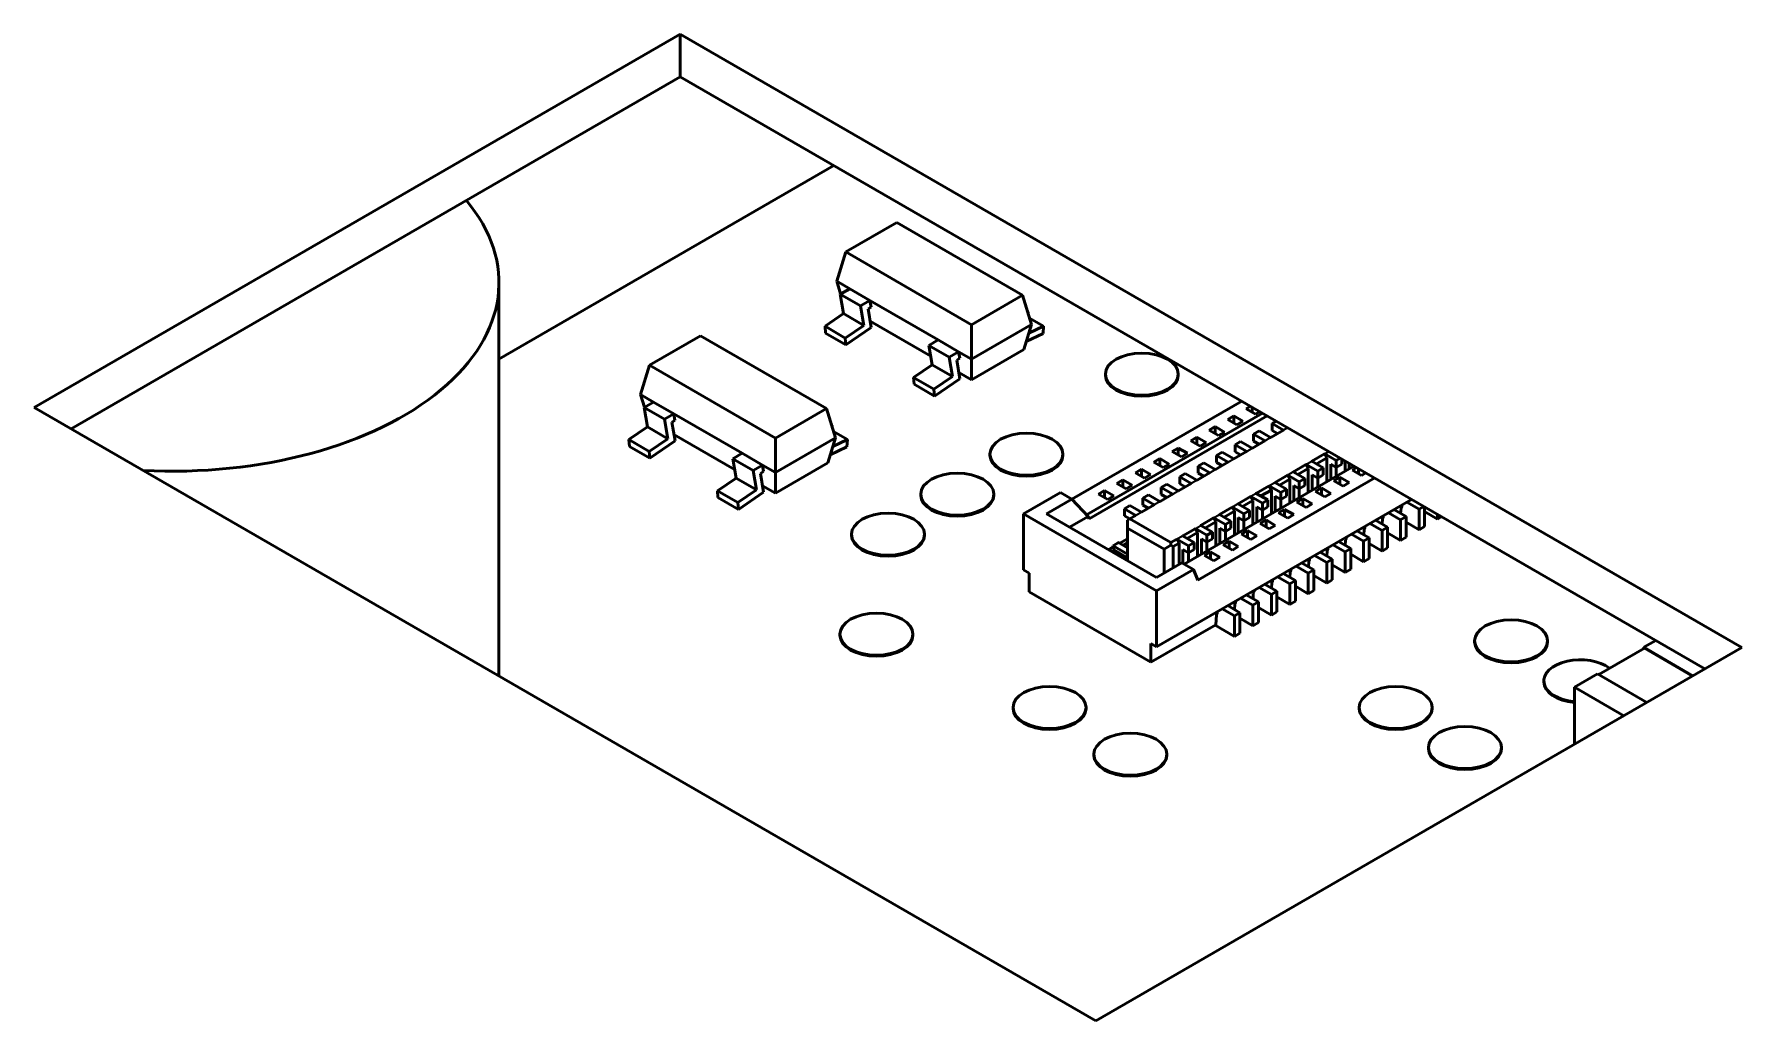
# Model space of a CAD drawing. Header units: millimetres. Extents: x 3324 to 4967, y 672 to 1683.
# Drawn here: x 4208.83 to 4235, y 1532.36 to 1547.46 of the extents above; entities that cross this region are included whole.
import ezdxf

# ---------------------------------------------------------------- set-up
doc = ezdxf.new("R2010")
doc.units = ezdxf.units.MM
doc.header["$LTSCALE"] = 1.8
doc.layers.add('외형선(ISO)', color=7, linetype='Continuous', lineweight=50)
doc.layers.add('좁은 외형선(ISO)', color=7, linetype='Continuous', lineweight=35)

msp = doc.modelspace()

# ---------------------------------------------------------------- linework, layer by layer
at = {"layer": '외형선(ISO)'}
for p, q in [((4208.833, 1541.747), (4218.733, 1547.463)), ((4218.733, 1547.463), (4234.996, 1538.073)), ((4218.733, 1547.463), (4218.733, 1546.809)), ((4218.733, 1546.809), (4209.399, 1541.42)), ((4234.431, 1537.746), (4218.733, 1546.809)), ((4215.955, 1542.487), (4221.087, 1545.45)), ((4222.049, 1544.58), (4221.267, 1544.128)), ((4222.049, 1544.58), (4223.977, 1543.467)), ((4221.267, 1544.128), (4221.13, 1543.679)), ((4221.267, 1544.128), (4223.195, 1543.015)), ((4215.955, 1543.659), (4215.955, 1537.636)), ((4221.13, 1543.679), (4221.328, 1543.565)), ((4221.13, 1543.679), (4221.189, 1543.485)), ((4221.184, 1543.482), (4221.328, 1543.565)), ((4221.184, 1543.482), (4221.495, 1543.302)), ((4221.234, 1543.184), (4221.184, 1543.482)), ((4221.328, 1543.565), (4221.639, 1543.385)), ((4221.495, 1543.302), (4221.639, 1543.385)), ((4221.639, 1543.385), (4221.656, 1543.285)), ((4221.639, 1543.385), (4222.686, 1542.781)), ((4223.977, 1543.467), (4223.195, 1543.015)), ((4223.977, 1543.467), (4224.114, 1543.018)), ((4220.95, 1542.991), (4221.234, 1543.184)), ((4221.234, 1543.184), (4221.545, 1543.004)), ((4221.545, 1543.004), (4221.495, 1543.302)), ((4221.656, 1543.285), (4221.609, 1543.258)), ((4221.609, 1543.258), (4221.658, 1542.97)), ((4224.053, 1543.219), (4224.063, 1543.213)), ((4224.063, 1543.213), (4224.056, 1543.209)), ((4224.06, 1543.193), (4224.063, 1543.213)), ((4224.298, 1542.993), (4224.084, 1543.117)), ((4219.044, 1542.845), (4218.262, 1542.393)), ((4219.044, 1542.845), (4220.972, 1541.732)), ((4220.95, 1542.991), (4221.261, 1542.811)), ((4220.958, 1542.886), (4220.95, 1542.991)), ((4220.958, 1542.886), (4221.269, 1542.706)), ((4221.261, 1542.811), (4221.545, 1543.004)), ((4221.658, 1542.97), (4221.269, 1542.706)), ((4221.641, 1543.068), (4222.57, 1542.532)), ((4224.114, 1543.018), (4223.195, 1542.487)), ((4223.195, 1542.487), (4223.195, 1543.015)), ((4224.114, 1543.018), (4223.997, 1542.634)), ((4224.034, 1542.757), (4224.29, 1542.878)), ((4224.298, 1542.993), (4224.074, 1542.886)), ((4224.29, 1542.878), (4224.298, 1542.993)), ((4221.269, 1542.706), (4221.261, 1542.811)), ((4222.542, 1542.698), (4222.686, 1542.781)), ((4222.853, 1542.519), (4222.542, 1542.698)), ((4222.592, 1542.4), (4222.542, 1542.698)), ((4222.686, 1542.781), (4222.997, 1542.601)), ((4222.853, 1542.519), (4222.997, 1542.601)), ((4222.997, 1542.601), (4223.014, 1542.501)), ((4222.997, 1542.601), (4223.195, 1542.487)), ((4223.997, 1542.634), (4223.195, 1542.171)), ((4218.262, 1542.393), (4218.125, 1541.944)), ((4218.262, 1542.393), (4220.19, 1541.28)), ((4222.307, 1542.207), (4222.592, 1542.4)), ((4222.903, 1542.22), (4222.592, 1542.4)), ((4222.903, 1542.22), (4222.853, 1542.519)), ((4223.014, 1542.501), (4222.967, 1542.474)), ((4222.967, 1542.474), (4223.015, 1542.186)), ((4223.195, 1542.171), (4223.195, 1542.487)), ((4222.618, 1542.027), (4222.307, 1542.207)), ((4222.316, 1542.102), (4222.307, 1542.207)), ((4222.627, 1541.922), (4222.316, 1542.102)), ((4222.618, 1542.027), (4222.903, 1542.22)), ((4223.015, 1542.186), (4222.627, 1541.922)), ((4222.999, 1542.284), (4223.195, 1542.171)), ((4225.245, 1542.243), (4225.245, 1542.257)), ((4226.363, 1542.243), (4226.363, 1542.257)), ((4218.125, 1541.944), (4218.323, 1541.83)), ((4218.125, 1541.944), (4218.184, 1541.75)), ((4218.179, 1541.747), (4218.323, 1541.83)), ((4218.323, 1541.83), (4218.634, 1541.65)), ((4222.627, 1541.922), (4222.618, 1542.027)), ((4224.733, 1540.342), (4227.334, 1541.843)), ((4225.097, 1532.357), (4208.833, 1541.747)), ((4218.179, 1541.747), (4218.49, 1541.567)), ((4218.229, 1541.449), (4218.179, 1541.747)), ((4218.49, 1541.567), (4218.634, 1541.65)), ((4218.54, 1541.269), (4218.49, 1541.567)), ((4218.651, 1541.55), (4218.604, 1541.523)), ((4218.604, 1541.523), (4218.652, 1541.235)), ((4218.634, 1541.65), (4218.651, 1541.55)), ((4218.634, 1541.65), (4219.68, 1541.046)), ((4220.972, 1541.732), (4220.19, 1541.28)), ((4220.972, 1541.732), (4221.109, 1541.283)), ((4224.956, 1540.103), (4227.653, 1541.66)), ((4227.723, 1541.619), (4224.995, 1540.044)), ((4227.212, 1541.617), (4227.12, 1541.564)), ((4227.12, 1541.564), (4227.261, 1541.483)), ((4227.353, 1541.536), (4227.212, 1541.617)), ((4227.212, 1541.511), (4227.212, 1541.617)), ((4227.261, 1541.483), (4227.353, 1541.536)), ((4227.469, 1541.766), (4227.403, 1541.728)), ((4227.403, 1541.728), (4227.544, 1541.646)), ((4227.495, 1541.674), (4227.495, 1541.751)), ((4227.544, 1541.646), (4227.61, 1541.684)), ((4227.799, 1541.503), (4227.861, 1541.539)), ((4217.945, 1541.256), (4218.229, 1541.449)), ((4218.229, 1541.449), (4218.54, 1541.269)), ((4218.256, 1541.076), (4218.54, 1541.269)), ((4218.636, 1541.333), (4219.565, 1540.797)), ((4221.109, 1541.283), (4220.19, 1540.752)), ((4220.19, 1540.752), (4220.19, 1541.28)), ((4221.109, 1541.283), (4220.992, 1540.899)), ((4221.047, 1541.484), (4221.058, 1541.478)), ((4221.058, 1541.478), (4221.051, 1541.474)), ((4221.055, 1541.458), (4221.058, 1541.478)), ((4221.293, 1541.258), (4221.079, 1541.381)), ((4226.646, 1541.291), (4226.554, 1541.238)), ((4226.787, 1541.209), (4226.646, 1541.291)), ((4226.646, 1541.185), (4226.646, 1541.291)), ((4226.929, 1541.454), (4226.837, 1541.401)), ((4226.837, 1541.401), (4226.978, 1541.319)), ((4227.07, 1541.372), (4226.929, 1541.454)), ((4226.929, 1541.348), (4226.929, 1541.454)), ((4226.978, 1541.319), (4227.07, 1541.372)), ((4227.516, 1541.34), (4227.601, 1541.389)), ((4227.693, 1541.238), (4227.516, 1541.34)), ((4227.516, 1541.34), (4227.516, 1541.234)), ((4227.777, 1541.287), (4227.601, 1541.389)), ((4227.781, 1541.289), (4227.777, 1541.287)), ((4227.972, 1541.399), (4227.781, 1541.289)), ((4227.975, 1541.401), (4227.799, 1541.503)), ((4227.799, 1541.503), (4227.799, 1541.397)), ((4227.799, 1541.397), (4227.883, 1541.348)), ((4227.975, 1541.401), (4227.972, 1541.399)), ((4217.945, 1541.256), (4218.256, 1541.076)), ((4217.953, 1541.151), (4217.945, 1541.256)), ((4217.953, 1541.151), (4218.264, 1540.971)), ((4218.264, 1540.971), (4218.256, 1541.076)), ((4218.652, 1541.235), (4218.264, 1540.971)), ((4219.537, 1540.963), (4219.68, 1541.046)), ((4219.68, 1541.046), (4219.992, 1540.866)), ((4221.029, 1541.022), (4221.284, 1541.143)), ((4221.293, 1541.258), (4221.069, 1541.151)), ((4221.284, 1541.143), (4221.293, 1541.258)), ((4223.477, 1541.018), (4223.477, 1541.032)), ((4224.595, 1541.018), (4224.595, 1541.032)), ((4226.363, 1541.127), (4226.271, 1541.074)), ((4226.271, 1541.074), (4226.413, 1540.993)), ((4226.505, 1541.046), (4226.363, 1541.127)), ((4226.363, 1541.021), (4226.363, 1541.127)), ((4226.413, 1540.993), (4226.505, 1541.046)), ((4226.554, 1541.238), (4226.696, 1541.156)), ((4226.696, 1541.156), (4226.787, 1541.209)), ((4226.95, 1541.013), (4227.035, 1541.062)), ((4227.127, 1540.911), (4226.95, 1541.013)), ((4226.95, 1541.013), (4226.95, 1540.907)), ((4227.212, 1540.96), (4227.035, 1541.062)), ((4227.406, 1541.072), (4227.215, 1540.962)), ((4227.233, 1541.176), (4227.318, 1541.225)), ((4227.41, 1541.074), (4227.233, 1541.176)), ((4227.233, 1541.176), (4227.233, 1541.07)), ((4227.233, 1541.07), (4227.318, 1541.021)), ((4227.495, 1541.123), (4227.318, 1541.225)), ((4227.41, 1541.074), (4227.406, 1541.072)), ((4227.498, 1541.125), (4227.495, 1541.123)), ((4227.689, 1541.236), (4227.498, 1541.125)), ((4227.516, 1541.234), (4227.601, 1541.185)), ((4227.693, 1541.238), (4227.689, 1541.236)), ((4228.41, 1540.925), (4228.601, 1541.036)), ((4228.605, 1541.038), (4228.601, 1541.036)), ((4228.601, 1541.036), (4228.637, 1540.974)), ((4228.605, 1541.038), (4228.605, 1541.029)), ((4228.781, 1540.936), (4228.605, 1541.038)), ((4219.848, 1540.783), (4219.537, 1540.963)), ((4219.587, 1540.665), (4219.537, 1540.963)), ((4219.848, 1540.783), (4219.992, 1540.866)), ((4219.898, 1540.485), (4219.848, 1540.783)), ((4220.008, 1540.766), (4219.962, 1540.739)), ((4219.962, 1540.739), (4220.01, 1540.451)), ((4219.992, 1540.866), (4220.008, 1540.766)), ((4219.992, 1540.866), (4220.19, 1540.752)), ((4220.992, 1540.899), (4220.19, 1540.436)), ((4220.19, 1540.436), (4220.19, 1540.752)), ((4225.798, 1540.801), (4225.706, 1540.748)), ((4225.706, 1540.748), (4225.847, 1540.666)), ((4225.939, 1540.719), (4225.798, 1540.801)), ((4225.798, 1540.695), (4225.798, 1540.801)), ((4226.08, 1540.964), (4225.988, 1540.911)), ((4225.988, 1540.911), (4226.13, 1540.829)), ((4226.222, 1540.882), (4226.08, 1540.964)), ((4226.08, 1540.858), (4226.08, 1540.964)), ((4226.13, 1540.829), (4226.222, 1540.882)), ((4229.053, 1540.851), (4226.452, 1539.349)), ((4226.84, 1540.746), (4226.65, 1540.635)), ((4226.667, 1540.85), (4226.752, 1540.899)), ((4226.844, 1540.748), (4226.667, 1540.85)), ((4226.667, 1540.85), (4226.667, 1540.744)), ((4226.667, 1540.744), (4226.752, 1540.695)), ((4226.929, 1540.797), (4226.752, 1540.899)), ((4226.844, 1540.748), (4226.84, 1540.746)), ((4226.932, 1540.799), (4226.929, 1540.797)), ((4227.123, 1540.909), (4226.932, 1540.799)), ((4226.95, 1540.907), (4227.035, 1540.858)), ((4227.127, 1540.911), (4227.123, 1540.909)), ((4227.215, 1540.962), (4227.212, 1540.96)), ((4228.127, 1540.762), (4228.124, 1540.76)), ((4228.301, 1540.658), (4228.124, 1540.76)), ((4228.127, 1540.762), (4228.318, 1540.872)), ((4228.127, 1540.762), (4228.127, 1540.758)), ((4228.127, 1540.762), (4228.131, 1540.756)), ((4228.354, 1540.811), (4228.195, 1540.719)), ((4228.322, 1540.874), (4228.318, 1540.872)), ((4228.318, 1540.872), (4228.354, 1540.811)), ((4228.322, 1540.874), (4228.322, 1540.866)), ((4228.499, 1540.772), (4228.322, 1540.874)), ((4228.354, 1540.811), (4228.354, 1540.448)), ((4228.41, 1540.925), (4228.407, 1540.923)), ((4228.584, 1540.821), (4228.407, 1540.923)), ((4228.41, 1540.925), (4228.41, 1540.921)), ((4228.41, 1540.925), (4228.414, 1540.919)), ((4228.637, 1540.974), (4228.477, 1540.882)), ((4228.499, 1540.772), (4228.584, 1540.821)), ((4228.499, 1540.666), (4228.499, 1540.772)), ((4228.584, 1540.715), (4228.584, 1540.821)), ((4228.637, 1540.974), (4228.637, 1540.611)), ((4228.697, 1540.646), (4228.697, 1540.878)), ((4228.697, 1540.878), (4228.781, 1540.829)), ((4228.781, 1540.936), (4228.844, 1540.972)), ((4228.781, 1540.829), (4228.781, 1540.936)), ((4228.781, 1540.829), (4228.866, 1540.878)), ((4228.781, 1540.695), (4228.781, 1540.829)), ((4228.866, 1540.878), (4228.866, 1540.959)), ((4228.919, 1540.928), (4228.919, 1540.774)), ((4228.979, 1540.809), (4228.979, 1540.893)), ((4229.095, 1540.827), (4229.029, 1540.789)), ((4229.029, 1540.789), (4229.17, 1540.707)), ((4229.121, 1540.736), (4229.121, 1540.812)), ((4229.17, 1540.707), (4229.237, 1540.745)), ((4219.302, 1540.472), (4219.587, 1540.665)), ((4219.898, 1540.485), (4219.587, 1540.665)), ((4219.613, 1540.292), (4219.898, 1540.485)), ((4219.993, 1540.549), (4220.19, 1540.436)), ((4225.515, 1540.638), (4225.423, 1540.584)), ((4225.423, 1540.584), (4225.564, 1540.503)), ((4225.656, 1540.556), (4225.515, 1540.638)), ((4225.515, 1540.531), (4225.515, 1540.638)), ((4225.564, 1540.503), (4225.656, 1540.556)), ((4225.847, 1540.666), (4225.939, 1540.719)), ((4226.102, 1540.523), (4226.186, 1540.572)), ((4226.278, 1540.421), (4226.102, 1540.523)), ((4226.102, 1540.523), (4226.102, 1540.417)), ((4226.363, 1540.47), (4226.186, 1540.572)), ((4226.558, 1540.582), (4226.367, 1540.472)), ((4226.384, 1540.687), (4226.469, 1540.736)), ((4226.561, 1540.584), (4226.384, 1540.687)), ((4226.384, 1540.687), (4226.384, 1540.58)), ((4226.384, 1540.58), (4226.469, 1540.531)), ((4226.646, 1540.633), (4226.469, 1540.736)), ((4226.561, 1540.584), (4226.558, 1540.582)), ((4226.65, 1540.635), (4226.646, 1540.633)), ((4229.371, 1540.668), (4226.664, 1539.105)), ((4227.562, 1540.435), (4227.753, 1540.546)), ((4227.788, 1540.484), (4227.629, 1540.393)), ((4227.756, 1540.548), (4227.753, 1540.546)), ((4227.753, 1540.546), (4227.788, 1540.484)), ((4227.756, 1540.548), (4227.756, 1540.54)), ((4227.933, 1540.446), (4227.756, 1540.548)), ((4227.788, 1540.484), (4227.788, 1540.121)), ((4227.845, 1540.599), (4227.841, 1540.597)), ((4228.018, 1540.495), (4227.841, 1540.597)), ((4227.845, 1540.599), (4228.036, 1540.709)), ((4227.845, 1540.599), (4227.845, 1540.595)), ((4227.845, 1540.599), (4227.848, 1540.593)), ((4228.071, 1540.648), (4227.912, 1540.556)), ((4227.933, 1540.446), (4228.018, 1540.495)), ((4228.018, 1540.388), (4228.018, 1540.495)), ((4228.039, 1540.711), (4228.036, 1540.709)), ((4228.036, 1540.709), (4228.071, 1540.648)), ((4228.216, 1540.609), (4228.039, 1540.711)), ((4228.039, 1540.703), (4228.039, 1540.711)), ((4228.071, 1540.648), (4228.071, 1540.284)), ((4228.131, 1540.319), (4228.131, 1540.552)), ((4228.131, 1540.552), (4228.216, 1540.503)), ((4228.216, 1540.609), (4228.301, 1540.658)), ((4228.216, 1540.503), (4228.216, 1540.609)), ((4228.216, 1540.503), (4228.301, 1540.552)), ((4228.216, 1540.368), (4228.216, 1540.503)), ((4228.301, 1540.552), (4228.301, 1540.658)), ((4228.414, 1540.482), (4228.414, 1540.715)), ((4228.414, 1540.715), (4228.499, 1540.666)), ((4228.555, 1540.515), (4228.463, 1540.462)), ((4228.499, 1540.666), (4228.584, 1540.715)), ((4228.499, 1540.531), (4228.499, 1540.666)), ((4228.697, 1540.433), (4228.555, 1540.515)), ((4228.555, 1540.409), (4228.555, 1540.515)), ((4228.838, 1540.678), (4228.746, 1540.625)), ((4228.746, 1540.625), (4228.888, 1540.544)), ((4228.979, 1540.597), (4228.838, 1540.678)), ((4228.838, 1540.572), (4228.838, 1540.678)), ((4228.888, 1540.544), (4228.979, 1540.597)), ((4219.613, 1540.292), (4219.302, 1540.472)), ((4219.31, 1540.367), (4219.302, 1540.472)), ((4219.622, 1540.187), (4219.31, 1540.367)), ((4219.622, 1540.187), (4219.613, 1540.292)), ((4220.01, 1540.451), (4219.622, 1540.187)), ((4222.417, 1540.406), (4222.417, 1540.42)), ((4223.534, 1540.406), (4223.534, 1540.42)), ((4224.557, 1540.444), (4223.991, 1540.117)), ((4224.344, 1540.117), (4224.733, 1540.342)), ((4224.733, 1540.342), (4224.557, 1540.444)), ((4224.733, 1540.342), (4224.981, 1540.076)), ((4225.232, 1540.474), (4225.14, 1540.421)), ((4225.14, 1540.421), (4225.281, 1540.34)), ((4225.373, 1540.393), (4225.232, 1540.474)), ((4225.232, 1540.368), (4225.232, 1540.474)), ((4225.281, 1540.34), (4225.373, 1540.393)), ((4225.536, 1540.197), (4225.621, 1540.246)), ((4225.798, 1540.144), (4225.621, 1540.246)), ((4225.992, 1540.256), (4225.801, 1540.146)), ((4225.819, 1540.36), (4225.904, 1540.409)), ((4225.995, 1540.258), (4225.819, 1540.36)), ((4225.819, 1540.36), (4225.819, 1540.254)), ((4225.819, 1540.254), (4225.904, 1540.205)), ((4226.08, 1540.307), (4225.904, 1540.409)), ((4225.995, 1540.258), (4225.992, 1540.256)), ((4229.937, 1540.341), (4226.027, 1538.084)), ((4226.084, 1540.309), (4226.08, 1540.307)), ((4226.275, 1540.419), (4226.084, 1540.309)), ((4226.102, 1540.417), (4226.186, 1540.368)), ((4226.278, 1540.421), (4226.275, 1540.419)), ((4226.367, 1540.472), (4226.363, 1540.47)), ((4226.996, 1540.109), (4227.187, 1540.219)), ((4227.191, 1540.221), (4227.187, 1540.219)), ((4227.187, 1540.219), (4227.222, 1540.158)), ((4227.367, 1540.119), (4227.191, 1540.221)), ((4227.191, 1540.213), (4227.191, 1540.221)), ((4227.279, 1540.272), (4227.275, 1540.27)), ((4227.452, 1540.168), (4227.275, 1540.27)), ((4227.279, 1540.272), (4227.47, 1540.382)), ((4227.279, 1540.272), (4227.279, 1540.268)), ((4227.279, 1540.272), (4227.282, 1540.266)), ((4227.505, 1540.321), (4227.346, 1540.229)), ((4227.473, 1540.384), (4227.47, 1540.382)), ((4227.47, 1540.382), (4227.505, 1540.321)), ((4227.65, 1540.282), (4227.473, 1540.384)), ((4227.473, 1540.376), (4227.473, 1540.384)), ((4227.505, 1540.321), (4227.505, 1539.958)), ((4227.562, 1540.435), (4227.558, 1540.433)), ((4227.735, 1540.331), (4227.558, 1540.433)), ((4227.562, 1540.435), (4227.562, 1540.431)), ((4227.562, 1540.435), (4227.565, 1540.429)), ((4227.565, 1539.992), (4227.565, 1540.225)), ((4227.565, 1540.225), (4227.65, 1540.176)), ((4227.65, 1540.282), (4227.735, 1540.331)), ((4227.65, 1540.176), (4227.65, 1540.282)), ((4227.65, 1540.176), (4227.735, 1540.225)), ((4227.735, 1540.225), (4227.735, 1540.331)), ((4227.848, 1540.156), (4227.848, 1540.388)), ((4227.848, 1540.388), (4227.933, 1540.34)), ((4227.933, 1540.34), (4227.933, 1540.446)), ((4227.933, 1540.34), (4228.018, 1540.388)), ((4227.933, 1540.205), (4227.933, 1540.34)), ((4228.272, 1540.352), (4228.18, 1540.299)), ((4228.18, 1540.299), (4228.322, 1540.217)), ((4228.414, 1540.27), (4228.272, 1540.352)), ((4228.272, 1540.246), (4228.272, 1540.352)), ((4228.322, 1540.217), (4228.414, 1540.27)), ((4228.463, 1540.462), (4228.605, 1540.38)), ((4228.605, 1540.38), (4228.697, 1540.433)), ((4229.775, 1540.207), (4229.786, 1540.233)), ((4229.786, 1540.233), (4229.786, 1540.254)), ((4229.863, 1540.299), (4230.051, 1540.19)), ((4230.051, 1540.19), (4230.124, 1540.233)), ((4230.136, 1539.925), (4230.136, 1540.226)), ((4223.991, 1540.117), (4226.027, 1538.941)), ((4223.991, 1540.117), (4223.991, 1539.26)), ((4226.027, 1539.145), (4224.344, 1540.117)), ((4224.981, 1540.076), (4224.698, 1539.913)), ((4224.995, 1540.044), (4224.981, 1540.076)), ((4225.713, 1540.095), (4225.536, 1540.197)), ((4225.536, 1540.197), (4225.536, 1540.09)), ((4225.536, 1540.09), (4225.621, 1540.041)), ((4225.621, 1540.041), (4225.585, 1540.021)), ((4225.585, 1539.899), (4225.585, 1540.021)), ((4225.709, 1540.093), (4225.621, 1540.041)), ((4225.621, 1540.041), (4226.25, 1539.678)), ((4225.713, 1540.095), (4225.709, 1540.093)), ((4225.801, 1540.146), (4225.798, 1540.144)), ((4226.713, 1539.946), (4226.904, 1540.056)), ((4226.939, 1539.995), (4226.78, 1539.903)), ((4226.908, 1540.058), (4226.904, 1540.056)), ((4226.904, 1540.056), (4226.939, 1539.995)), ((4226.908, 1540.058), (4226.908, 1540.05)), ((4227.084, 1539.956), (4226.908, 1540.058)), ((4226.939, 1539.995), (4226.939, 1539.631)), ((4226.996, 1540.109), (4226.993, 1540.107)), ((4227.169, 1540.005), (4226.993, 1540.107)), ((4226.996, 1540.109), (4226.996, 1540.105)), ((4226.996, 1540.109), (4227, 1540.103)), ((4227.222, 1540.158), (4227.063, 1540.066)), ((4227.084, 1539.956), (4227.169, 1540.005)), ((4227.084, 1539.85), (4227.084, 1539.956)), ((4227.169, 1539.899), (4227.169, 1540.005)), ((4227.222, 1540.158), (4227.222, 1539.794)), ((4227.282, 1539.829), (4227.282, 1540.062)), ((4227.282, 1540.062), (4227.367, 1540.013)), ((4227.367, 1540.119), (4227.452, 1540.168)), ((4227.367, 1540.013), (4227.367, 1540.119)), ((4227.367, 1540.013), (4227.452, 1540.062)), ((4227.367, 1539.878), (4227.367, 1540.013)), ((4227.452, 1540.062), (4227.452, 1540.168)), ((4227.707, 1540.025), (4227.615, 1539.972)), ((4227.615, 1539.972), (4227.756, 1539.89)), ((4227.65, 1540.041), (4227.65, 1540.176)), ((4227.848, 1539.943), (4227.707, 1540.025)), ((4227.707, 1539.919), (4227.707, 1540.025)), ((4227.99, 1540.188), (4227.898, 1540.135)), ((4227.898, 1540.135), (4228.039, 1540.054)), ((4228.131, 1540.107), (4227.99, 1540.188)), ((4227.99, 1540.082), (4227.99, 1540.188)), ((4228.039, 1540.054), (4228.131, 1540.107)), ((4229.298, 1539.972), (4229.485, 1539.864)), ((4229.57, 1539.913), (4229.383, 1540.021)), ((4229.486, 1539.961), (4229.492, 1540.044)), ((4229.492, 1540.044), (4229.503, 1540.07)), ((4229.503, 1540.07), (4229.503, 1540.09)), ((4229.581, 1540.135), (4229.768, 1540.027)), ((4229.853, 1540.076), (4229.665, 1540.184)), ((4229.768, 1540.027), (4229.853, 1540.076)), ((4229.768, 1539.713), (4229.768, 1540.027)), ((4229.769, 1540.124), (4229.775, 1540.207)), ((4229.853, 1539.762), (4229.853, 1540.076)), ((4229.853, 1539.99), (4230.051, 1539.876)), ((4230.051, 1539.876), (4230.051, 1540.19)), ((4230.136, 1540.154), (4230.334, 1540.039)), ((4230.334, 1540.039), (4230.334, 1540.112)), ((4230.334, 1540.039), (4230.396, 1540.076)), ((4221.356, 1539.793), (4221.356, 1539.807)), ((4222.474, 1539.793), (4222.474, 1539.807)), ((4225.469, 1539.668), (4225.585, 1539.735)), ((4226.144, 1539.576), (4225.585, 1539.899)), ((4225.585, 1539.899), (4225.585, 1539.401)), ((4226.25, 1539.678), (4226.338, 1539.729)), ((4226.342, 1539.731), (4226.338, 1539.729)), ((4226.338, 1539.729), (4226.374, 1539.668)), ((4226.342, 1539.731), (4226.342, 1539.723)), ((4226.519, 1539.629), (4226.342, 1539.731)), ((4226.43, 1539.782), (4226.427, 1539.78)), ((4226.604, 1539.678), (4226.427, 1539.78)), ((4226.43, 1539.782), (4226.621, 1539.892)), ((4226.43, 1539.782), (4226.43, 1539.778)), ((4226.43, 1539.782), (4226.434, 1539.776)), ((4226.657, 1539.831), (4226.498, 1539.739)), ((4226.625, 1539.895), (4226.621, 1539.892)), ((4226.621, 1539.892), (4226.657, 1539.831)), ((4226.625, 1539.895), (4226.625, 1539.886)), ((4226.802, 1539.792), (4226.625, 1539.895)), ((4226.657, 1539.831), (4226.657, 1539.468)), ((4226.713, 1539.946), (4226.71, 1539.943)), ((4226.886, 1539.841), (4226.71, 1539.943)), ((4226.713, 1539.946), (4226.713, 1539.941)), ((4226.713, 1539.946), (4226.717, 1539.939)), ((4226.717, 1539.503), (4226.717, 1539.735)), ((4226.717, 1539.735), (4226.802, 1539.686)), ((4226.802, 1539.792), (4226.886, 1539.841)), ((4226.802, 1539.686), (4226.802, 1539.792)), ((4226.802, 1539.686), (4226.886, 1539.735)), ((4226.886, 1539.735), (4226.886, 1539.841)), ((4227, 1539.666), (4227, 1539.899)), ((4227, 1539.899), (4227.084, 1539.85)), ((4227.141, 1539.699), (4227.049, 1539.645)), ((4227.084, 1539.85), (4227.169, 1539.899)), ((4227.084, 1539.715), (4227.084, 1539.85)), ((4227.282, 1539.617), (4227.141, 1539.699)), ((4227.141, 1539.592), (4227.141, 1539.699)), ((4227.424, 1539.862), (4227.332, 1539.809)), ((4227.332, 1539.809), (4227.473, 1539.727)), ((4227.565, 1539.78), (4227.424, 1539.862)), ((4227.424, 1539.756), (4227.424, 1539.862)), ((4227.473, 1539.727), (4227.565, 1539.78)), ((4227.756, 1539.89), (4227.848, 1539.943)), ((4229.004, 1539.586), (4228.817, 1539.694)), ((4228.921, 1539.634), (4228.926, 1539.717)), ((4228.926, 1539.717), (4228.937, 1539.743)), ((4228.937, 1539.743), (4228.937, 1539.764)), ((4229.015, 1539.809), (4229.202, 1539.701)), ((4229.287, 1539.75), (4229.1, 1539.858)), ((4229.202, 1539.701), (4229.287, 1539.75)), ((4229.202, 1539.386), (4229.202, 1539.701)), ((4229.204, 1539.798), (4229.209, 1539.88)), ((4229.209, 1539.88), (4229.22, 1539.907)), ((4229.22, 1539.907), (4229.22, 1539.927)), ((4229.287, 1539.435), (4229.287, 1539.75)), ((4229.485, 1539.864), (4229.57, 1539.913)), ((4229.485, 1539.55), (4229.485, 1539.864)), ((4229.57, 1539.599), (4229.57, 1539.913)), ((4229.57, 1539.827), (4229.768, 1539.713)), ((4229.768, 1539.713), (4229.853, 1539.762)), ((4230.051, 1539.876), (4230.136, 1539.925)), ((4225.295, 1539.568), (4225.359, 1539.605)), ((4225.384, 1539.562), (4225.345, 1539.539)), ((4225.359, 1539.629), (4225.363, 1539.631)), ((4225.359, 1539.605), (4225.359, 1539.629)), ((4225.384, 1539.562), (4225.359, 1539.605)), ((4225.363, 1539.631), (4225.447, 1539.68)), ((4225.585, 1539.503), (4225.363, 1539.631)), ((4225.585, 1539.445), (4225.384, 1539.562)), ((4225.447, 1539.68), (4225.451, 1539.682)), ((4225.585, 1539.601), (4225.447, 1539.68)), ((4225.451, 1539.678), (4225.451, 1539.682)), ((4225.585, 1539.678), (4225.518, 1539.639)), ((4226.25, 1539.637), (4226.144, 1539.576)), ((4226.144, 1539.213), (4226.144, 1539.576)), ((4226.25, 1539.637), (4226.25, 1539.678)), ((4226.285, 1539.617), (4226.25, 1539.637)), ((4226.374, 1539.668), (4226.285, 1539.617)), ((4226.285, 1539.617), (4226.285, 1539.294)), ((4226.374, 1539.668), (4226.374, 1539.345)), ((4226.434, 1539.36), (4226.434, 1539.572)), ((4226.434, 1539.572), (4226.519, 1539.523)), ((4226.519, 1539.629), (4226.604, 1539.678)), ((4226.519, 1539.523), (4226.519, 1539.629)), ((4226.519, 1539.523), (4226.604, 1539.572)), ((4226.519, 1539.388), (4226.519, 1539.523)), ((4226.604, 1539.572), (4226.604, 1539.678)), ((4226.858, 1539.535), (4226.766, 1539.482)), ((4226.766, 1539.482), (4226.908, 1539.401)), ((4226.802, 1539.552), (4226.802, 1539.686)), ((4227, 1539.454), (4226.858, 1539.535)), ((4226.858, 1539.429), (4226.858, 1539.535)), ((4226.908, 1539.401), (4227, 1539.454)), ((4227.049, 1539.645), (4227.191, 1539.564)), ((4227.191, 1539.564), (4227.282, 1539.617)), ((4228.371, 1539.417), (4228.371, 1539.437)), ((4228.449, 1539.482), (4228.637, 1539.374)), ((4228.721, 1539.423), (4228.534, 1539.531)), ((4228.638, 1539.471), (4228.644, 1539.554)), ((4228.644, 1539.554), (4228.654, 1539.58)), ((4228.654, 1539.58), (4228.654, 1539.601)), ((4228.732, 1539.645), (4228.919, 1539.537)), ((4228.919, 1539.537), (4229.004, 1539.586)), ((4228.919, 1539.223), (4228.919, 1539.537)), ((4229.004, 1539.272), (4229.004, 1539.586)), ((4229.004, 1539.501), (4229.202, 1539.386)), ((4229.202, 1539.386), (4229.287, 1539.435)), ((4229.287, 1539.664), (4229.485, 1539.55)), ((4229.485, 1539.55), (4229.57, 1539.599)), ((4223.991, 1539.26), (4224.076, 1539.211)), ((4224.076, 1539.211), (4224.076, 1538.925)), ((4226.416, 1539.37), (4226.027, 1539.145)), ((4226.027, 1538.941), (4226.593, 1539.268)), ((4226.593, 1539.268), (4226.416, 1539.37)), ((4226.664, 1539.105), (4226.593, 1539.268)), ((4228.156, 1539.096), (4227.968, 1539.205)), ((4228.072, 1539.145), (4228.078, 1539.227)), ((4228.078, 1539.227), (4228.089, 1539.254)), ((4228.089, 1539.254), (4228.089, 1539.274)), ((4228.166, 1539.319), (4228.354, 1539.211)), ((4228.439, 1539.26), (4228.251, 1539.368)), ((4228.354, 1539.211), (4228.439, 1539.26)), ((4228.354, 1538.896), (4228.354, 1539.211)), ((4228.355, 1539.308), (4228.361, 1539.39)), ((4228.361, 1539.39), (4228.371, 1539.417)), ((4228.439, 1538.945), (4228.439, 1539.26)), ((4228.439, 1539.174), (4228.637, 1539.06)), ((4228.637, 1539.374), (4228.721, 1539.423)), ((4228.637, 1539.06), (4228.637, 1539.374)), ((4228.721, 1539.109), (4228.721, 1539.423)), ((4228.721, 1539.337), (4228.919, 1539.223)), ((4228.919, 1539.223), (4229.004, 1539.272)), ((4224.076, 1538.925), (4225.942, 1537.847)), ((4226.027, 1538.941), (4226.027, 1538.084)), ((4227.512, 1538.9), (4227.523, 1538.927)), ((4227.523, 1538.927), (4227.523, 1538.947)), ((4227.601, 1538.992), (4227.788, 1538.884)), ((4227.873, 1538.933), (4227.685, 1539.041)), ((4227.788, 1538.884), (4227.873, 1538.933)), ((4227.789, 1538.981), (4227.795, 1539.064)), ((4227.795, 1539.064), (4227.806, 1539.09)), ((4227.806, 1539.09), (4227.806, 1539.111)), ((4227.873, 1538.619), (4227.873, 1538.933)), ((4227.883, 1539.156), (4228.071, 1539.047)), ((4228.071, 1539.047), (4228.156, 1539.096)), ((4228.071, 1538.733), (4228.071, 1539.047)), ((4228.156, 1538.782), (4228.156, 1539.096)), ((4228.156, 1539.011), (4228.354, 1538.896)), ((4228.354, 1538.896), (4228.439, 1538.945)), ((4228.637, 1539.06), (4228.721, 1539.109)), ((4227.035, 1538.666), (4227.222, 1538.557)), ((4227.307, 1538.606), (4227.12, 1538.715)), ((4227.224, 1538.655), (4227.229, 1538.737)), ((4227.229, 1538.737), (4227.24, 1538.764)), ((4227.24, 1538.764), (4227.24, 1538.784)), ((4227.318, 1538.829), (4227.505, 1538.721)), ((4227.59, 1538.77), (4227.403, 1538.878)), ((4227.505, 1538.721), (4227.59, 1538.77)), ((4227.505, 1538.406), (4227.505, 1538.721)), ((4227.507, 1538.818), (4227.512, 1538.9)), ((4227.59, 1538.455), (4227.59, 1538.77)), ((4227.59, 1538.684), (4227.788, 1538.57)), ((4227.788, 1538.57), (4227.788, 1538.884)), ((4227.873, 1538.847), (4228.071, 1538.733)), ((4228.071, 1538.733), (4228.156, 1538.782)), ((4226.936, 1538.421), (4225.942, 1537.847)), ((4226.925, 1538.415), (4227.222, 1538.243)), ((4226.936, 1538.421), (4226.947, 1538.574)), ((4226.947, 1538.574), (4226.957, 1538.6)), ((4226.957, 1538.6), (4226.957, 1538.621)), ((4227.222, 1538.557), (4227.307, 1538.606)), ((4227.222, 1538.243), (4227.222, 1538.557)), ((4227.307, 1538.292), (4227.307, 1538.606)), ((4227.307, 1538.521), (4227.505, 1538.406)), ((4227.505, 1538.406), (4227.59, 1538.455)), ((4227.788, 1538.57), (4227.873, 1538.619)), ((4221.179, 1538.262), (4221.179, 1538.276)), ((4222.297, 1538.262), (4222.297, 1538.276)), ((4225.942, 1537.847), (4225.942, 1538.133)), ((4225.942, 1538.133), (4226.027, 1538.084)), ((4227.222, 1538.243), (4227.307, 1538.292)), ((4230.902, 1538.16), (4230.902, 1538.174)), ((4232.02, 1538.16), (4232.02, 1538.174)), ((4233.677, 1538.182), (4233.494, 1538.076)), ((4234.996, 1538.073), (4225.097, 1532.357)), ((4233.503, 1538.062), (4232.803, 1537.658)), ((4233.494, 1538.057), (4233.494, 1538.076)), ((4233.494, 1538.076), (4234.248, 1537.641)), ((4233.503, 1538.062), (4234.24, 1537.636)), ((4232.787, 1537.668), (4232.433, 1537.464)), ((4232.787, 1537.668), (4233.541, 1537.232)), ((4231.963, 1537.548), (4231.963, 1537.562)), ((4232.433, 1536.606), (4232.433, 1537.464)), ((4232.433, 1537.464), (4233.187, 1537.028)), ((4223.831, 1537.14), (4223.831, 1537.154)), ((4224.949, 1537.14), (4224.949, 1537.154)), ((4229.134, 1537.14), (4229.134, 1537.154)), ((4230.252, 1537.14), (4230.252, 1537.154)), ((4232.433, 1536.606), (4232.445, 1536.6)), ((4225.068, 1536.425), (4225.068, 1536.439)), ((4226.186, 1536.425), (4226.186, 1536.439)), ((4230.195, 1536.527), (4230.195, 1536.541)), ((4231.313, 1536.527), (4231.313, 1536.541))]:
    msp.add_line(p, q, dxfattribs=at)
for centre, major_axis, start_param, end_param in [((4210.955, 1543.659), (5, 0), 4.621622, 6.734091), ((4225.804, 1542.243), (0.559, 0), 3.141593, 6.283185), ((4224.036, 1541.018), (0.559, 0), 3.141593, 6.283185), ((4222.976, 1540.406), (0.559, 0), 3.141593, 6.283185), ((4221.915, 1539.793), (0.559, 0), 3.141593, 6.283185), ((4221.738, 1538.262), (0.559, 0), 3.141593, 6.283185), ((4231.461, 1538.16), (0.559, 0), 3.141593, 6.283185), ((4232.522, 1537.562), (-0.559, 0), 3.781787, 7.695139), ((4232.522, 1537.548), (-0.559, 0), 0, 1.411954), ((4224.39, 1537.14), (0.559, 0), 3.141593, 6.283185), ((4229.693, 1537.14), (0.559, 0), 3.141593, 6.283185), ((4225.627, 1536.425), (0.559, 0), 3.141593, 6.283185), ((4230.754, 1536.527), (0.559, 0), 3.141593, 6.283185)]:
    msp.add_ellipse(centre, major_axis=major_axis, ratio=0.57735, start_param=start_param, end_param=end_param, dxfattribs=at)
for centre in [(4225.804, 1542.257), (4224.036, 1541.032), (4222.976, 1540.42), (4221.915, 1539.807), (4221.738, 1538.276), (4231.461, 1538.174), (4224.39, 1537.154), (4229.693, 1537.154), (4230.754, 1536.541), (4225.627, 1536.439)]:
    msp.add_ellipse(centre, major_axis=(0.559, 0), ratio=0.57735, dxfattribs=at)
at = {"layer": '좁은 외형선(ISO)'}
for p, q in [((4227.777, 1541.287), (4227.693, 1541.238)), ((4228.038, 1541.437), (4227.975, 1541.401)), ((4227.41, 1541.074), (4227.495, 1541.123)), ((4228.605, 1541.038), (4228.667, 1541.074)), ((4226.844, 1540.748), (4226.929, 1540.797)), ((4227.127, 1540.911), (4227.212, 1540.96)), ((4228.124, 1540.76), (4228.039, 1540.711)), ((4228.322, 1540.874), (4228.407, 1540.923)), ((4226.646, 1540.633), (4226.561, 1540.584)), ((4227.756, 1540.548), (4227.841, 1540.597)), ((4226.08, 1540.307), (4225.995, 1540.258)), ((4226.278, 1540.421), (4226.363, 1540.47)), ((4227.275, 1540.27), (4227.191, 1540.221)), ((4227.558, 1540.433), (4227.473, 1540.384)), ((4225.798, 1540.144), (4225.713, 1540.095)), ((4226.908, 1540.058), (4226.993, 1540.107)), ((4226.342, 1539.731), (4226.427, 1539.78)), ((4226.625, 1539.895), (4226.71, 1539.943))]:
    msp.add_line(p, q, dxfattribs=at)

doc.saveas('drawing.dxf')
